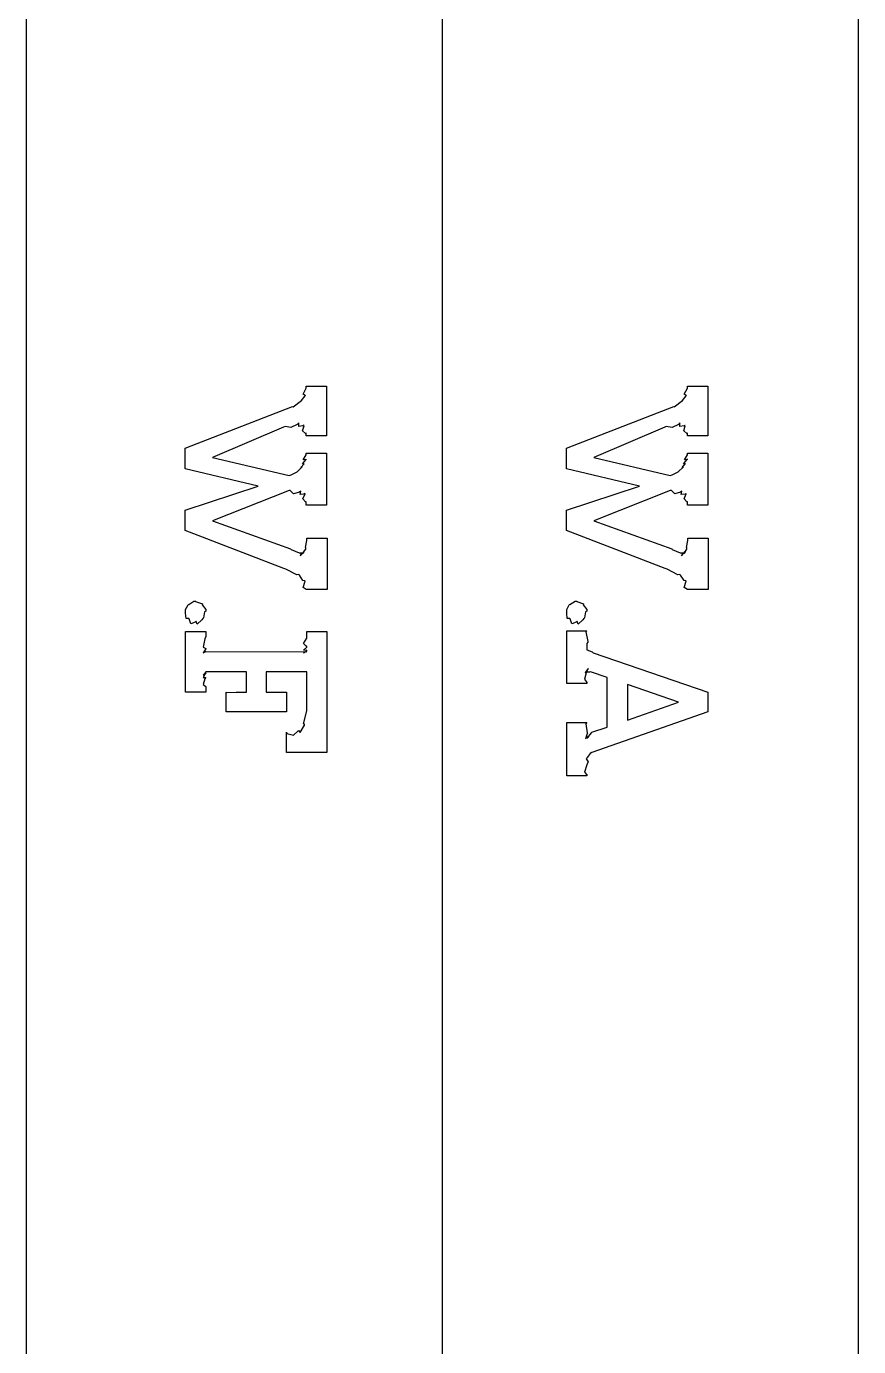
# Model space of a CAD drawing. Extents: x 0.2 to 11.6, y 0.3 to 16.2.
# Drawn here: x 3.35 to 3.707, y 2.025 to 2.591 of the extents above; entities that cross this region are included whole.
import ezdxf

# ---------------------------------------------------------------- set-up
doc = ezdxf.new("R2010")
doc.units = 0
doc.header["$MEASUREMENT"] = 0

msp = doc.modelspace()

# ---------------------------------------------------------------- linework, layer by layer
at = {"color": 0}
for p, q in [((3.34999, 0.528321), (3.34999, 4.18001)), ((3.52832, 0.528321), (3.52832, 4.18001)), ((3.70665, 0.528321), (3.70665, 4.18001)), ((3.46783, 2.43072), (3.4694, 2.43278)), ((3.46858, 2.43349), (3.46994, 2.43608)), ((3.4694, 2.43294), (3.46858, 2.43349)), ((3.4694, 2.43278), (3.46951, 2.433)), ((3.46951, 2.433), (3.4694, 2.43294)), ((3.46994, 2.43608), (3.46994, 2.4369)), ((3.46994, 2.4369), (3.47863, 2.4369)), ((3.47863, 2.4369), (3.47863, 2.41564)), ((3.63118, 2.43072), (3.63276, 2.43278)), ((3.63194, 2.43349), (3.63331, 2.43608)), ((3.63276, 2.43294), (3.63194, 2.43349)), ((3.63276, 2.43278), (3.63286, 2.433)), ((3.63286, 2.433), (3.63276, 2.43294)), ((3.63331, 2.43608), (3.63331, 2.4369)), ((3.63331, 2.4369), (3.64199, 2.4369)), ((3.64199, 2.4369), (3.64199, 2.41564)), ((3.41808, 2.41043), (3.46408, 2.42822)), ((3.46408, 2.42822), (3.46425, 2.42811)), ((3.46425, 2.42811), (3.46787, 2.43072)), ((3.46793, 2.43083), (3.46783, 2.43072)), ((3.46787, 2.43072), (3.46799, 2.43083)), ((3.46799, 2.43083), (3.46793, 2.43083)), ((3.58143, 2.41043), (3.62744, 2.42822)), ((3.62744, 2.42822), (3.62761, 2.42811)), ((3.62761, 2.42811), (3.63124, 2.43072)), ((3.63129, 2.43083), (3.63118, 2.43072)), ((3.63124, 2.43072), (3.63135, 2.43083)), ((3.63135, 2.43083), (3.63129, 2.43083)), ((3.4661, 2.42057), (3.46338, 2.41926)), ((3.46669, 2.42128), (3.4661, 2.42057)), ((3.46669, 2.4196), (3.46669, 2.42128)), ((3.46669, 2.42128), (3.46669, 2.42128)), ((3.62944, 2.42057), (3.62674, 2.41928)), ((3.63004, 2.42128), (3.62944, 2.42057)), ((3.63004, 2.4196), (3.63004, 2.42128)), ((3.63004, 2.42128), (3.63004, 2.42128)), ((3.46018, 2.41932), (3.42979, 2.40631)), ((3.46083, 2.4196), (3.46018, 2.41932)), ((3.46338, 2.41926), (3.46083, 2.4196)), ((3.46847, 2.41986), (3.46669, 2.4196)), ((3.46838, 2.41775), (3.46903, 2.41997)), ((3.46967, 2.41667), (3.46838, 2.41775)), ((3.46886, 2.42019), (3.46847, 2.41986)), ((3.46903, 2.41997), (3.46886, 2.42019)), ((3.46994, 2.41672), (3.46967, 2.41667)), ((3.46994, 2.41564), (3.46994, 2.41672)), ((3.47863, 2.41564), (3.46994, 2.41564)), ((3.62354, 2.41932), (3.59315, 2.40631)), ((3.62418, 2.4196), (3.62354, 2.41932)), ((3.62674, 2.41928), (3.62418, 2.4196)), ((3.63183, 2.41986), (3.63004, 2.4196)), ((3.63172, 2.41775), (3.63238, 2.41997)), ((3.63303, 2.41667), (3.63172, 2.41775)), ((3.63222, 2.42019), (3.63183, 2.41986)), ((3.63238, 2.41997), (3.63222, 2.42019)), ((3.63331, 2.41672), (3.63303, 2.41667)), ((3.63331, 2.41564), (3.63331, 2.41672)), ((3.64199, 2.41564), (3.63331, 2.41564)), ((3.41808, 2.40153), (3.41808, 2.41043)), ((3.58143, 2.40153), (3.58143, 2.41043)), ((3.42979, 2.40631), (3.46257, 2.39871)), ((3.46767, 2.40207), (3.46903, 2.4036)), ((3.46832, 2.4036), (3.46983, 2.40549)), ((3.46892, 2.40364), (3.46832, 2.4036)), ((3.46864, 2.40543), (3.46994, 2.40756)), ((3.46972, 2.40549), (3.46864, 2.40543)), ((3.46907, 2.40369), (3.46892, 2.40364)), ((3.46903, 2.4036), (3.46907, 2.40369)), ((3.46994, 2.40565), (3.46972, 2.40549)), ((3.46983, 2.40549), (3.46994, 2.40565)), ((3.46994, 2.40756), (3.46994, 2.40826)), ((3.46994, 2.40826), (3.47863, 2.40826)), ((3.47863, 2.40826), (3.47863, 2.3859)), ((3.59315, 2.40631), (3.62592, 2.39871)), ((3.63103, 2.40207), (3.63238, 2.4036)), ((3.63167, 2.4036), (3.63319, 2.40549)), ((3.63226, 2.40364), (3.63167, 2.4036)), ((3.632, 2.40543), (3.63331, 2.40756)), ((3.63308, 2.40549), (3.632, 2.40543)), ((3.63243, 2.40369), (3.63226, 2.40364)), ((3.63238, 2.4036), (3.63243, 2.40369)), ((3.63331, 2.40565), (3.63308, 2.40549)), ((3.63319, 2.40549), (3.63331, 2.40565)), ((3.63331, 2.40825), (3.64199, 2.40826)), ((3.63331, 2.40756), (3.63331, 2.40825)), ((3.64199, 2.40826), (3.64199, 2.3859)), ((3.44933, 2.39415), (3.41808, 2.40153)), ((3.46257, 2.39871), (3.46343, 2.39893)), ((3.46343, 2.39893), (3.46604, 2.40022)), ((3.46604, 2.40022), (3.46804, 2.40224)), ((3.46604, 2.40022), (3.46604, 2.40022)), ((3.4681, 2.40235), (3.46767, 2.40207)), ((3.46804, 2.40224), (3.46821, 2.4024)), ((3.46821, 2.4024), (3.4681, 2.40235)), ((3.61268, 2.39415), (3.58143, 2.40153)), ((3.62592, 2.39871), (3.62679, 2.39893)), ((3.62679, 2.39893), (3.62939, 2.40022)), ((3.62939, 2.40022), (3.6314, 2.40224)), ((3.62939, 2.40022), (3.62939, 2.40022)), ((3.63146, 2.40235), (3.63103, 2.40207)), ((3.6314, 2.40224), (3.63157, 2.4024)), ((3.63157, 2.4024), (3.63146, 2.40235)), ((3.41808, 2.38374), (3.44933, 2.39415)), ((3.58143, 2.38374), (3.61268, 2.39415)), ((3.46257, 2.39219), (3.42979, 2.37918)), ((3.46306, 2.39219), (3.46257, 2.39219)), ((3.46451, 2.39074), (3.46306, 2.39219)), ((3.46701, 2.39149), (3.46451, 2.39074)), ((3.46756, 2.39199), (3.46701, 2.39149)), ((3.46729, 2.39051), (3.46756, 2.39199)), ((3.46892, 2.39068), (3.46729, 2.39051)), ((3.46756, 2.39199), (3.46756, 2.39199)), ((3.46847, 2.38872), (3.4694, 2.39074)), ((3.46963, 2.38742), (3.46847, 2.38872)), ((3.46929, 2.39089), (3.46892, 2.39068)), ((3.4694, 2.39074), (3.46929, 2.39089)), ((3.46994, 2.38743), (3.46963, 2.38742)), ((3.46994, 2.3859), (3.46994, 2.38743)), ((3.62592, 2.39219), (3.59315, 2.37918)), ((3.62642, 2.39219), (3.62592, 2.39219)), ((3.62788, 2.39074), (3.62642, 2.39219)), ((3.63037, 2.3915), (3.62788, 2.39074)), ((3.63092, 2.39199), (3.63037, 2.3915)), ((3.63064, 2.39051), (3.63092, 2.39199)), ((3.63226, 2.39068), (3.63064, 2.39051)), ((3.63092, 2.39199), (3.63092, 2.39199)), ((3.63183, 2.38872), (3.63276, 2.39074)), ((3.63297, 2.38742), (3.63183, 2.38872)), ((3.63265, 2.3909), (3.63226, 2.39068)), ((3.63276, 2.39074), (3.63265, 2.3909)), ((3.63331, 2.38742), (3.63297, 2.38742)), ((3.63331, 2.3859), (3.63331, 2.38742)), ((3.41808, 2.37506), (3.41808, 2.38374)), ((3.47863, 2.3859), (3.46994, 2.3859)), ((3.58143, 2.37506), (3.58143, 2.38374)), ((3.64199, 2.3859), (3.63331, 2.3859)), ((3.42979, 2.37918), (3.46322, 2.36724)), ((3.59315, 2.37918), (3.62657, 2.36724)), ((3.46039, 2.35878), (3.41808, 2.37506)), ((3.46957, 2.36774), (3.47017, 2.37082)), ((3.47017, 2.37179), (3.47885, 2.37181)), ((3.47017, 2.37082), (3.47017, 2.37179)), ((3.47885, 2.37181), (3.47885, 2.34987)), ((3.62375, 2.35878), (3.58143, 2.37506)), ((3.63292, 2.36774), (3.63351, 2.37082)), ((3.63351, 2.37179), (3.64219, 2.37181)), ((3.63351, 2.37082), (3.63351, 2.37179)), ((3.64219, 2.37181), (3.64219, 2.34987)), ((3.46322, 2.36724), (3.46343, 2.36697)), ((3.46343, 2.36697), (3.46685, 2.3655)), ((3.46685, 2.3655), (3.46799, 2.3655)), ((3.46739, 2.36421), (3.46897, 2.36604)), ((3.46778, 2.36524), (3.46739, 2.36421)), ((3.46799, 2.3655), (3.46778, 2.36524)), ((3.46838, 2.36529), (3.46972, 2.36708)), ((3.46892, 2.36594), (3.46838, 2.36529)), ((3.46907, 2.36615), (3.46892, 2.36594)), ((3.46897, 2.36604), (3.46907, 2.36615)), ((3.46972, 2.36768), (3.46957, 2.36774)), ((3.46972, 2.36708), (3.46972, 2.36768)), ((3.62657, 2.36724), (3.62679, 2.36697)), ((3.62679, 2.36697), (3.63021, 2.3655)), ((3.63021, 2.3655), (3.63135, 2.3655)), ((3.63075, 2.36421), (3.63232, 2.36604)), ((3.63113, 2.36524), (3.63075, 2.36421)), ((3.63135, 2.3655), (3.63113, 2.36524)), ((3.63172, 2.36529), (3.63308, 2.36708)), ((3.63226, 2.36594), (3.63172, 2.36529)), ((3.63243, 2.36615), (3.63226, 2.36594)), ((3.63232, 2.36604), (3.63243, 2.36615)), ((3.63308, 2.36768), (3.63292, 2.36774)), ((3.63308, 2.36708), (3.63308, 2.36768)), ((3.46121, 2.35851), (3.46039, 2.35878)), ((3.46588, 2.35613), (3.46121, 2.35851)), ((3.62457, 2.35851), (3.62375, 2.35878)), ((3.62924, 2.35613), (3.62457, 2.35851)), ((3.46669, 2.35618), (3.46588, 2.35613)), ((3.46701, 2.35596), (3.46669, 2.35618)), ((3.46853, 2.35374), (3.46701, 2.35596)), ((3.46929, 2.35357), (3.46853, 2.35374)), ((3.46858, 2.35064), (3.4694, 2.35335)), ((3.4694, 2.35335), (3.46929, 2.35357)), ((3.63004, 2.35618), (3.62924, 2.35613)), ((3.63037, 2.35596), (3.63004, 2.35618)), ((3.63189, 2.35374), (3.63037, 2.35596)), ((3.63265, 2.35357), (3.63189, 2.35374)), ((3.63194, 2.35064), (3.63276, 2.35335)), ((3.63276, 2.35335), (3.63265, 2.35357)), ((3.46994, 2.34978), (3.46858, 2.35064)), ((3.47017, 2.34987), (3.46994, 2.34978)), ((3.47885, 2.34987), (3.47017, 2.34987)), ((3.47885, 2.34987), (3.47885, 2.34987)), ((3.63331, 2.34978), (3.63194, 2.35064)), ((3.63351, 2.34987), (3.63331, 2.34978)), ((3.64219, 2.34987), (3.63351, 2.34987)), ((3.64219, 2.34987), (3.64219, 2.34987)), ((3.41824, 2.34125), (3.41932, 2.34332)), ((3.41932, 2.34332), (3.41954, 2.34353)), ((3.41954, 2.34353), (3.41965, 2.34343)), ((3.41965, 2.34343), (3.42182, 2.34483)), ((3.42182, 2.34483), (3.42258, 2.34483)), ((3.42258, 2.34483), (3.42253, 2.34463)), ((3.42253, 2.34463), (3.4254, 2.34375)), ((3.42563, 2.34353), (3.42535, 2.34321)), ((3.42535, 2.34321), (3.42692, 2.34119)), ((3.4254, 2.34375), (3.42563, 2.34353)), ((3.58154, 2.34125), (3.58263, 2.34332)), ((3.58263, 2.34332), (3.58285, 2.34353)), ((3.58285, 2.34353), (3.58296, 2.34343)), ((3.58296, 2.34343), (3.58512, 2.34483)), ((3.58512, 2.34483), (3.58589, 2.34483)), ((3.58589, 2.34483), (3.58583, 2.34463)), ((3.58583, 2.34463), (3.58871, 2.34375)), ((3.58892, 2.34353), (3.58865, 2.34321)), ((3.58865, 2.34321), (3.59022, 2.34119)), ((3.58871, 2.34375), (3.58892, 2.34353)), ((3.41824, 2.3405), (3.41824, 2.34125)), ((3.41824, 2.33974), (3.41824, 2.3405)), ((3.4184, 2.33746), (3.41824, 2.33974)), ((3.41949, 2.3374), (3.4184, 2.33746)), ((3.41954, 2.33746), (3.41949, 2.3374)), ((3.41976, 2.33724), (3.41954, 2.33746)), ((3.42042, 2.33518), (3.41976, 2.33724)), ((3.42225, 2.33578), (3.42042, 2.33518)), ((3.42258, 2.33615), (3.42225, 2.33578)), ((3.42275, 2.33615), (3.42258, 2.33615)), ((3.42324, 2.33501), (3.42275, 2.33615)), ((3.42512, 2.33681), (3.42324, 2.33501)), ((3.42563, 2.33746), (3.42512, 2.33681)), ((3.42583, 2.33767), (3.42563, 2.33746)), ((3.42632, 2.34022), (3.42583, 2.33767)), ((3.42692, 2.3405), (3.42632, 2.34022)), ((3.42692, 2.34119), (3.42692, 2.3405)), ((3.42692, 2.3405), (3.42692, 2.3405)), ((3.58154, 2.3405), (3.58154, 2.34125)), ((3.58154, 2.33974), (3.58154, 2.3405)), ((3.58171, 2.33746), (3.58154, 2.33974)), ((3.58279, 2.3374), (3.58171, 2.33746)), ((3.58285, 2.33746), (3.58279, 2.3374)), ((3.58306, 2.33724), (3.58285, 2.33746)), ((3.58371, 2.33518), (3.58306, 2.33724)), ((3.58556, 2.33578), (3.58371, 2.33518)), ((3.58589, 2.33615), (3.58556, 2.33578)), ((3.58604, 2.33615), (3.58589, 2.33615)), ((3.58653, 2.33501), (3.58604, 2.33615)), ((3.58843, 2.33681), (3.58653, 2.33501)), ((3.58892, 2.33746), (3.58843, 2.33681)), ((3.58914, 2.33768), (3.58892, 2.33746)), ((3.58963, 2.34022), (3.58914, 2.33768)), ((3.59022, 2.3405), (3.58963, 2.34022)), ((3.59022, 2.34119), (3.59022, 2.3405)), ((3.59022, 2.3405), (3.59022, 2.3405)), ((3.41824, 2.33186), (3.42692, 2.33188)), ((3.41824, 2.30583), (3.41824, 2.33186)), ((3.42692, 2.33188), (3.42692, 2.32969)), ((3.47011, 2.33186), (3.47879, 2.33188)), ((3.47011, 2.32969), (3.47011, 2.33186)), ((3.47879, 2.33188), (3.47879, 2.28)), ((3.58154, 2.30951), (3.58154, 2.33208)), ((3.58154, 2.33208), (3.59022, 2.33208)), ((3.59022, 2.33208), (3.58968, 2.33165)), ((3.58968, 2.33165), (3.59056, 2.32753)), ((3.42643, 2.32867), (3.42578, 2.32508)), ((3.42578, 2.32508), (3.42692, 2.32449)), ((3.42692, 2.32969), (3.42643, 2.32867)), ((3.42692, 2.32449), (3.42692, 2.32428)), ((3.46881, 2.32665), (3.47011, 2.32894)), ((3.46989, 2.32551), (3.46881, 2.32665)), ((3.46881, 2.32378), (3.47011, 2.32514)), ((3.47011, 2.32557), (3.46989, 2.32551)), ((3.47011, 2.32894), (3.47011, 2.32969)), ((3.47011, 2.32514), (3.47011, 2.32557)), ((3.59065, 2.32731), (3.59022, 2.32667)), ((3.59022, 2.32667), (3.59022, 2.32394)), ((3.59056, 2.32753), (3.59065, 2.32731)), ((3.42654, 2.32394), (3.42578, 2.32269)), ((3.42578, 2.32269), (3.42692, 2.32319)), ((3.42692, 2.32428), (3.42654, 2.32394)), ((3.42692, 2.32319), (3.42692, 2.32319)), ((3.42692, 2.32319), (3.47011, 2.32318)), ((3.46983, 2.32374), (3.46881, 2.32378)), ((3.46881, 2.32269), (3.47011, 2.32357)), ((3.46978, 2.32308), (3.46881, 2.32269)), ((3.47011, 2.32318), (3.46978, 2.32308)), ((3.47011, 2.32383), (3.46983, 2.32374)), ((3.47011, 2.32357), (3.47011, 2.32383)), ((3.59022, 2.32394), (3.5925, 2.32318)), ((3.5925, 2.32318), (3.59283, 2.32275)), ((3.59283, 2.32275), (3.64208, 2.30583)), ((3.4266, 2.31418), (3.42578, 2.31315)), ((3.42578, 2.31315), (3.42692, 2.31407)), ((3.42654, 2.31364), (3.42578, 2.31207)), ((3.42692, 2.31407), (3.42654, 2.31364)), ((3.42692, 2.31451), (3.4266, 2.31418)), ((3.44428, 2.31451), (3.42692, 2.31451)), ((3.42692, 2.31407), (3.42692, 2.31407)), ((3.44428, 2.30583), (3.44428, 2.31451)), ((3.47011, 2.3145), (3.45275, 2.3145)), ((3.45275, 2.3145), (3.45275, 2.30583)), ((3.47011, 2.29975), (3.47011, 2.3145)), ((3.47011, 2.3145), (3.47011, 2.3145)), ((3.58996, 2.31407), (3.58914, 2.31147)), ((3.5905, 2.3156), (3.58946, 2.31424)), ((3.58946, 2.31424), (3.59044, 2.31472)), ((3.5899, 2.3144), (3.59088, 2.31603)), ((3.59136, 2.31435), (3.5899, 2.3144)), ((3.59044, 2.31472), (3.58996, 2.31407)), ((3.59044, 2.31472), (3.59044, 2.31472)), ((3.59088, 2.31603), (3.5905, 2.3156)), ((3.59088, 2.31603), (3.59088, 2.31603)), ((3.59174, 2.31451), (3.59136, 2.31435)), ((3.5989, 2.31213), (3.59174, 2.31451)), ((3.42578, 2.31207), (3.42692, 2.31213)), ((3.42643, 2.31153), (3.42578, 2.30914)), ((3.42578, 2.30914), (3.42692, 2.30832)), ((3.42692, 2.31213), (3.42643, 2.31153)), ((3.42692, 2.31213), (3.42692, 2.31213)), ((3.42692, 2.30832), (3.42692, 2.308)), ((3.42692, 2.308), (3.42692, 2.30583)), ((3.59022, 2.30951), (3.58154, 2.30951)), ((3.58914, 2.31147), (3.59022, 2.31)), ((3.59022, 2.31), (3.59022, 2.30951)), ((3.5989, 2.29085), (3.5989, 2.31213)), ((3.6295, 2.30149), (3.60758, 2.30908)), ((3.60758, 2.30908), (3.60758, 2.29389)), ((3.42692, 2.30583), (3.41824, 2.30583)), ((3.4356, 2.29736), (3.4356, 2.30583)), ((3.4356, 2.30583), (3.43593, 2.30572)), ((3.43593, 2.30572), (3.43989, 2.30583)), ((3.43989, 2.30583), (3.44125, 2.30583)), ((3.44125, 2.30583), (3.44125, 2.30583)), ((3.44125, 2.30583), (3.44303, 2.30583)), ((3.44303, 2.30583), (3.44362, 2.30583)), ((3.44362, 2.30583), (3.44362, 2.30583)), ((3.44362, 2.30583), (3.44428, 2.30583)), ((3.44428, 2.30583), (3.44428, 2.30583)), ((3.45275, 2.30583), (3.45275, 2.30583)), ((3.45275, 2.30583), (3.45356, 2.30583)), ((3.45356, 2.30583), (3.45383, 2.30583)), ((3.45383, 2.30583), (3.45383, 2.30583)), ((3.45383, 2.30583), (3.45953, 2.30583)), ((3.45953, 2.30583), (3.46143, 2.30583)), ((3.46143, 2.30583), (3.46143, 2.29736)), ((3.64208, 2.30583), (3.64208, 2.29736)), ((3.46143, 2.29736), (3.4356, 2.29736)), ((3.46881, 2.29232), (3.47011, 2.2979)), ((3.47011, 2.2979), (3.47011, 2.29975)), ((3.64208, 2.29736), (3.59239, 2.28)), ((3.60758, 2.29389), (3.6295, 2.30149)), ((3.46739, 2.28857), (3.46912, 2.29172)), ((3.46924, 2.29215), (3.46881, 2.29232)), ((3.46912, 2.29172), (3.46924, 2.29215)), ((3.58154, 2.27001), (3.58154, 2.29281)), ((3.58154, 2.29281), (3.59022, 2.29281)), ((3.59022, 2.29281), (3.58968, 2.29226)), ((3.58968, 2.29226), (3.59039, 2.28847)), ((3.59239, 2.28868), (3.5989, 2.29085)), ((3.5989, 2.29085), (3.5989, 2.29085)), ((3.60758, 2.29389), (3.60758, 2.29389)), ((3.46143, 2.28), (3.46143, 2.28868)), ((3.46143, 2.28868), (3.46164, 2.28814)), ((3.46164, 2.28814), (3.46442, 2.28743)), ((3.46442, 2.28743), (3.46653, 2.28928)), ((3.46653, 2.28928), (3.46685, 2.28933)), ((3.46685, 2.28933), (3.46679, 2.28922)), ((3.46679, 2.28922), (3.46739, 2.28857)), ((3.59011, 2.28771), (3.58957, 2.28581)), ((3.58957, 2.28581), (3.59071, 2.28694)), ((3.59044, 2.28825), (3.59011, 2.28771)), ((3.59039, 2.28847), (3.59044, 2.28825)), ((3.59039, 2.28608), (3.59224, 2.28842)), ((3.59088, 2.28678), (3.59039, 2.28608)), ((3.59071, 2.28694), (3.5911, 2.28694)), ((3.5911, 2.28694), (3.59088, 2.28678)), ((3.59224, 2.28842), (3.59239, 2.28868)), ((3.47879, 2.28), (3.46143, 2.28)), ((3.59164, 2.27957), (3.5899, 2.27729)), ((3.59239, 2.28), (3.59164, 2.27957)), ((3.59011, 2.27474), (3.58914, 2.27154)), ((3.5899, 2.27729), (3.59071, 2.27599)), ((3.59065, 2.27567), (3.59011, 2.27474)), ((3.59071, 2.27599), (3.59065, 2.27567)), ((3.59022, 2.27001), (3.58154, 2.27001)), ((3.58914, 2.27154), (3.59022, 2.2704)), ((3.59022, 2.2704), (3.59022, 2.27001))]:
    msp.add_line(p, q, dxfattribs=at)

doc.saveas('drawing.dxf')
